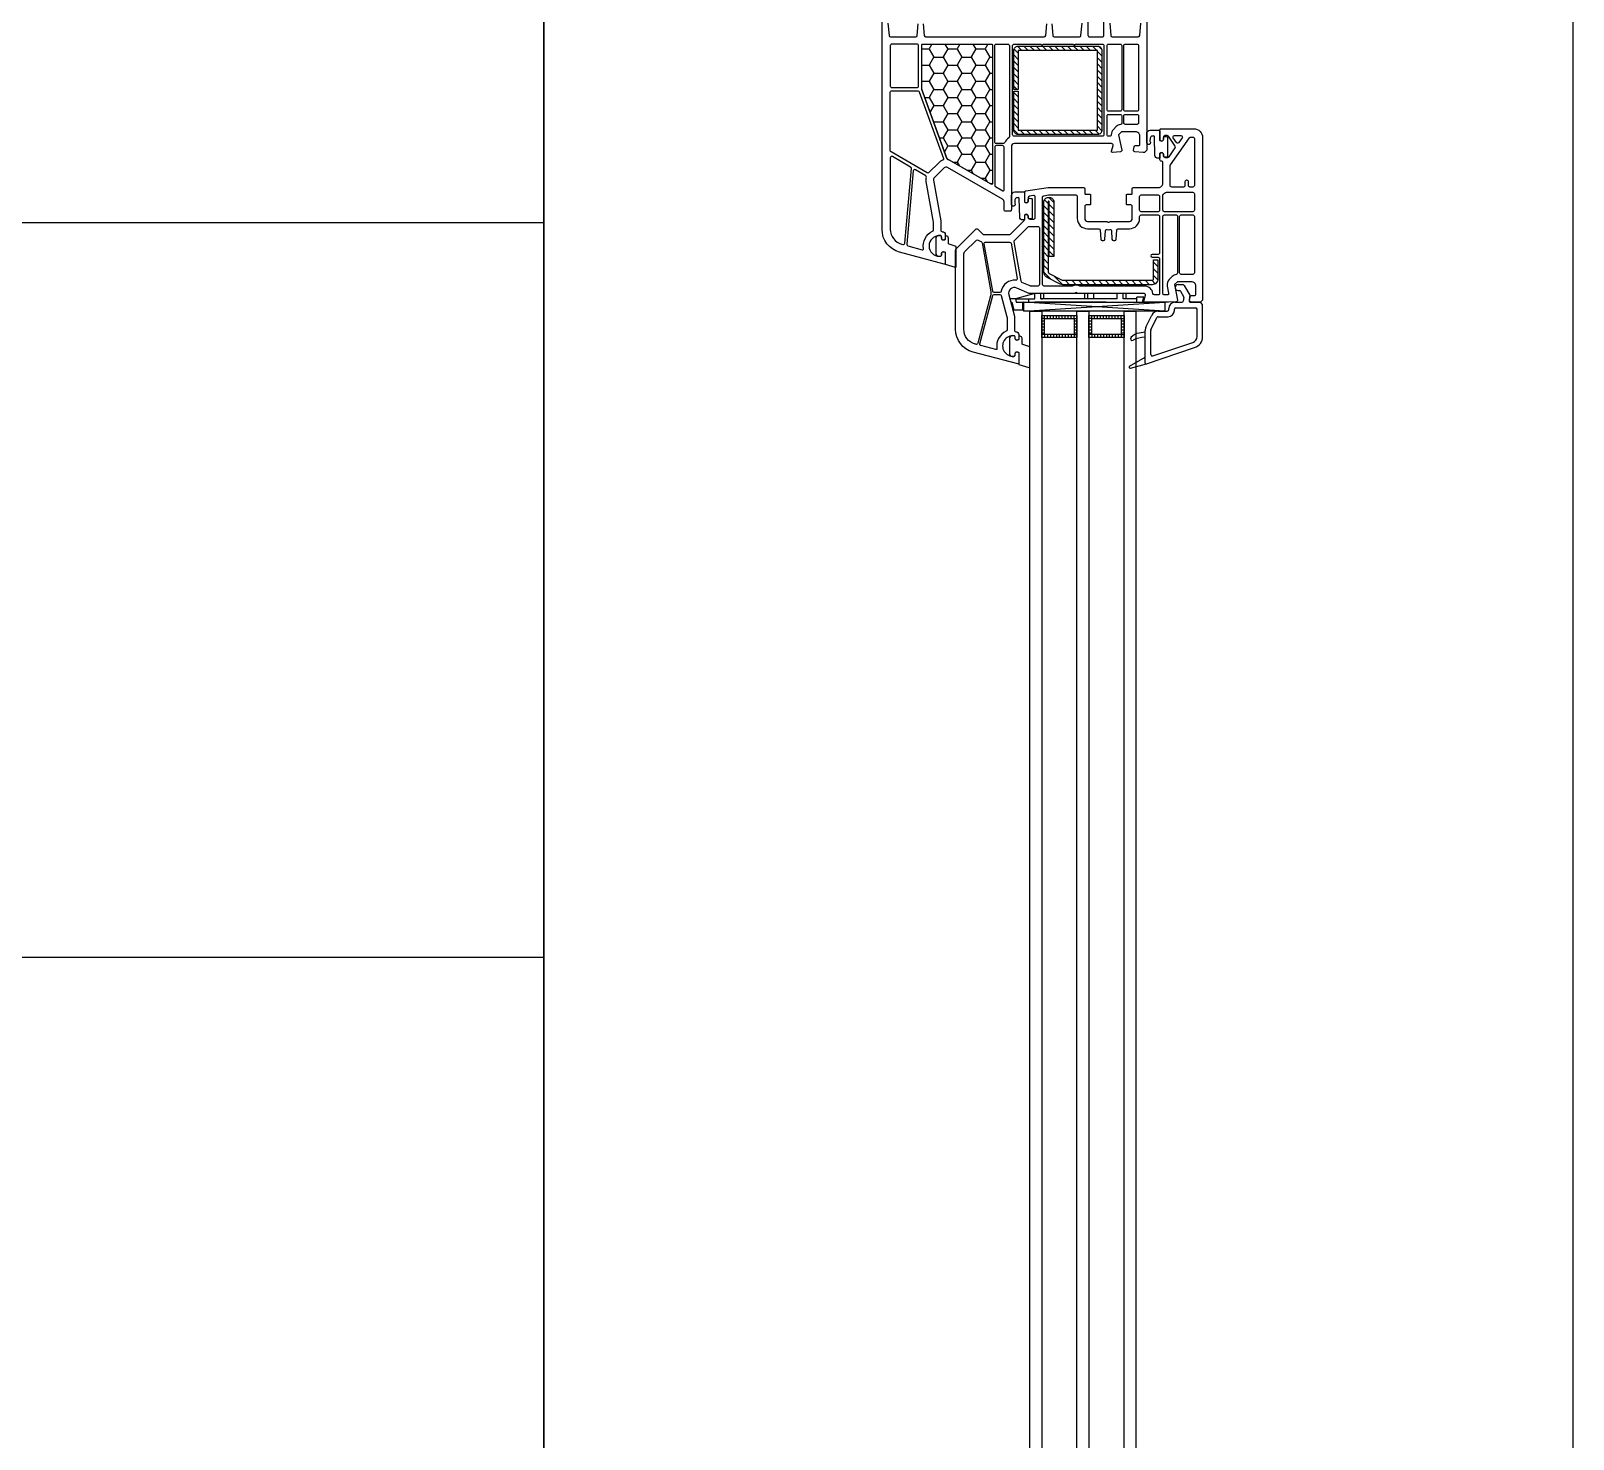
# Model space of a CAD drawing. Header units: millimetres. Extents: x 53645 to 137188, y 78097 to 135533.
# Drawn here: x 62177 to 62701, y 91949 to 92428 of the extents above; entities that cross this region are included whole.
import ezdxf

# ---------------------------------------------------------------- set-up
doc = ezdxf.new("R2010")
doc.units = ezdxf.units.MM

# ---------------------------------------------------------------- blocks, each defined once
blk = doc.blocks.new('3432')
h = blk.add_hatch()
h.set_pattern_fill('DOLMIT', color=0, scale=1000)
h.set_pattern_definition([(0, (-34939.94, -41137.03), (0, 250), []), (45, (-34939.94, -41137), (-500, 500), [353.553, -707.107])])
h.paths.add_polyline_path([(-16750.47, 9650), (-19750.47, 9650), (-19750.47, 5124.87), (-19750.47, 0), (-16750.47, 0)])
h = blk.add_hatch()
h.set_pattern_fill('HONEY', color=0, style=0)
h.set_pattern_definition([(1e-07, (-16688.1161, 7802.3914), (4.7625, -2.74963), [3.175, -6.35]), (240, (-16688.1161, 7802.3914), (-4.7625, -2.74963), [3.175, -6.35]), (300, (-16688.1161, 7802.3914), (6e-07, -5.49926), [-6.35, 3.175])])
h.paths.add_polyline_path([(-16597.88, 7674.01, -0.57735), (-16598.63, 7673.58), (-16611.94, 7681.26, 0.079163), (-16612.97, 7681.66, -0.259107), (-16613.34, 7681.98), (-16621.95, 7705.65, -0.087489), (-16621.98, 7705.82), (-16621.98, 7720.53, -0.414214), (-16621.48, 7721.03), (-16598.38, 7721.03, -0.414214), (-16597.88, 7720.53)])
at = {"color": 0}
for p, q in [((-16589.4, 7720.34), (-16587.92, 7718.85)), ((-16587.3, 7720.35), (-16585.8, 7718.85)), ((-16585.18, 7720.35), (-16583.68, 7718.85)), ((-16583.06, 7720.35), (-16581.56, 7718.85)), ((-16580.93, 7720.35), (-16579.43, 7718.85)), ((-16578.81, 7720.35), (-16577.31, 7718.85)), ((-16576.69, 7720.35), (-16575.19, 7718.85)), ((-16574.57, 7720.35), (-16573.07, 7718.85)), ((-16572.45, 7720.35), (-16570.95, 7718.85)), ((-16570.33, 7720.35), (-16568.83, 7718.85)), ((-16568.21, 7720.35), (-16566.71, 7718.85)), ((-16566.09, 7720.35), (-16564.59, 7718.85)), ((-16563.96, 7720.35), (-16562.46, 7718.85)), ((-16561.79, 7720.3), (-16560.73, 7719.24)), ((-16590.68, 7717.37), (-16589.18, 7715.87)), ((-16590.68, 7715.25), (-16589.18, 7713.75)), ((-16590.58, 7719.39), (-16589.18, 7717.99)), ((-16562.18, 7718.57), (-16560.68, 7717.07)), ((-16562.18, 7716.44), (-16560.68, 7714.94)), ((-16562.18, 7714.32), (-16560.68, 7712.82)), ((-16590.68, 7713.12), (-16589.18, 7711.62)), ((-16590.68, 7711), (-16589.18, 7709.5)), ((-16562.18, 7712.2), (-16560.68, 7710.7)), ((-16562.18, 7710.08), (-16560.68, 7708.58)), ((-16590.68, 7708.88), (-16589.18, 7707.38)), ((-16590.68, 7706.76), (-16589.52, 7705.6)), ((-16590.68, 7704.64), (-16589.18, 7703.14)), ((-16562.18, 7707.96), (-16560.68, 7706.46)), ((-16562.18, 7705.84), (-16560.68, 7704.34)), ((-16590.68, 7702.52), (-16589.18, 7701.02)), ((-16590.68, 7700.4), (-16589.18, 7698.9)), ((-16562.18, 7703.72), (-16560.68, 7702.22)), ((-16562.18, 7701.6), (-16560.68, 7700.1)), ((-16562.18, 7699.47), (-16560.68, 7697.97)), ((-16590.68, 7698.28), (-16589.18, 7696.78)), ((-16590.68, 7696.15), (-16589.18, 7694.65)), ((-16590.68, 7694.03), (-16589.18, 7692.53)), ((-16562.18, 7697.35), (-16560.68, 7695.85)), ((-16562.18, 7695.23), (-16560.68, 7693.73)), ((-16590.68, 7691.91), (-16589.12, 7690.35)), ((-16588.5, 7691.85), (-16587, 7690.35)), ((-16586.38, 7691.85), (-16584.88, 7690.35)), ((-16584.25, 7691.85), (-16582.75, 7690.35)), ((-16582.13, 7691.85), (-16580.63, 7690.35)), ((-16580.01, 7691.85), (-16578.51, 7690.35)), ((-16577.89, 7691.85), (-16576.39, 7690.35)), ((-16575.77, 7691.85), (-16574.27, 7690.35)), ((-16573.65, 7691.85), (-16572.15, 7690.35)), ((-16571.53, 7691.85), (-16570.03, 7690.35)), ((-16569.41, 7691.85), (-16567.91, 7690.35)), ((-16567.28, 7691.85), (-16565.78, 7690.35)), ((-16565.16, 7691.85), (-16563.66, 7690.35)), ((-16563.04, 7691.85), (-16561.64, 7690.45)), ((-16562.18, 7693.11), (-16560.69, 7691.63)), ((-16580.23, 7668.15), (-16578.94, 7666.86)), ((-16578.7, 7668.88), (-16577.02, 7667.2)), ((-16580.44, 7666.1), (-16578.94, 7664.6)), ((-16580.44, 7663.84), (-16578.94, 7662.34)), ((-16578.6, 7666.52), (-16577.02, 7664.94)), ((-16578.6, 7664.26), (-16577.02, 7662.68)), ((-16578.6, 7661.99), (-16577.02, 7660.41)), ((-16580.44, 7661.58), (-16578.94, 7660.08)), ((-16580.44, 7659.31), (-16578.94, 7657.81)), ((-16580.44, 7657.05), (-16578.94, 7655.55)), ((-16578.6, 7659.73), (-16577.02, 7658.15)), ((-16578.6, 7657.47), (-16577.02, 7655.89)), ((-16580.44, 7654.79), (-16578.94, 7653.29)), ((-16580.44, 7652.53), (-16578.94, 7651.03)), ((-16578.6, 7655.21), (-16577.02, 7653.63)), ((-16578.6, 7652.94), (-16577.02, 7651.36)), ((-16580.44, 7650.26), (-16578.94, 7648.76)), ((-16580.44, 7648), (-16578.94, 7646.5)), ((-16578.6, 7650.68), (-16577.02, 7649.1)), ((-16543.14, 7646.9), (-16541.64, 7645.4)), ((-16541.71, 7647.73), (-16541.64, 7647.67)), ((-16580.44, 7645.74), (-16578.94, 7644.24)), ((-16580.44, 7643.47), (-16577.96, 7640.99)), ((-16576.79, 7642.08), (-16573.94, 7639.23)), ((-16543.14, 7644.64), (-16541.64, 7643.14)), ((-16543.14, 7642.38), (-16541.67, 7640.91)), ((-16583.51, 7636.25), (-16590.11, 7634.45)), ((-16583.51, 7634.45), (-16583.51, 7636.25)), ((-16552.51, 7636.25), (-16583.51, 7636.25)), ((-16581.51, 7634.45), (-16581.51, 7636.25)), ((-16580.51, 7634.45), (-16580.51, 7636.25)), ((-16573.18, 7640.73), (-16571.68, 7639.23)), ((-16570.91, 7640.73), (-16569.41, 7639.23)), ((-16568.65, 7640.73), (-16567.15, 7639.23)), ((-16566.51, 7634.45), (-16566.51, 7636.25)), ((-16566.39, 7640.73), (-16564.89, 7639.23)), ((-16565.51, 7634.45), (-16565.51, 7636.25)), ((-16564.13, 7640.73), (-16562.63, 7639.23)), ((-16563.51, 7634.45), (-16563.51, 7636.25)), ((-16561.86, 7640.73), (-16560.36, 7639.23)), ((-16559.6, 7640.73), (-16558.1, 7639.23)), ((-16557.34, 7640.73), (-16555.84, 7639.23)), ((-16555.51, 7634.45), (-16555.51, 7636.25)), ((-16555.08, 7640.73), (-16553.58, 7639.23)), ((-16553.51, 7634.45), (-16553.51, 7636.25)), ((-16552.81, 7640.73), (-16551.31, 7639.23)), ((-16552.51, 7634.45), (-16552.51, 7636.25)), ((-16550.55, 7640.73), (-16549.05, 7639.23)), ((-16548.29, 7640.73), (-16546.79, 7639.23)), ((-16546.02, 7640.73), (-16544.52, 7639.23)), ((-16543.76, 7640.73), (-16542.57, 7639.54)), ((-16534.82, 7639.26), (-16533.21, 7639.26)), ((-16534.82, 7637.26), (-16534.36, 7637.26)), ((-16533.93, 7637.01), (-16532.91, 7635.24)), ((-16532.77, 7639.01), (-16530.72, 7635.46)), ((-16590.09, 7634.46), (-16591.96, 7634.46)), ((-16591.96, 7634.46), (-16591.62, 7633.26)), ((-16591.62, 7633.26), (-16591.33, 7633.26)), ((-16591.33, 7633.26), (-16590.65, 7630.69)), ((-16590.65, 7630.69), (-16587.6, 7630.69)), ((-16590.11, 7634.45), (-16589.82, 7633.25)), ((-16590.11, 7634.45), (-16583.51, 7634.45)), ((-16589.82, 7634.45), (-16583.51, 7634.45)), ((-16589.82, 7633.25), (-16546.86, 7633.25)), ((-16587.6, 7630.69), (-16587.6, 7633.26)), ((-16587.3, 7630.28), (-16539.29, 7633.26)), ((-16539.29, 7630.28), (-16587.3, 7633.26)), ((-16585.51, 7633.25), (-16585.51, 7634.45)), ((-16559.27, 7633.25), (-16583.47, 7633.25)), ((-16581.51, 7634.45), (-16580.91, 7634.45)), ((-16555.51, 7634.45), (-16581.51, 7634.45)), ((-16548.81, 7634.45), (-16553.51, 7634.45)), ((-16548.81, 7633.25), (-16548.81, 7634.95)), ((-16546.41, 7634.95), (-16548.81, 7634.95)), ((-16546.86, 7633.25), (-16546.41, 7634.95)), ((-16537.97, 7630.76), (-16537.97, 7631.16)), ((-16536.07, 7630.46), (-16536.07, 7630.86)), ((-16535.87, 7633.26), (-16533.56, 7633.26)), ((-16535.57, 7631.36), (-16528.87, 7631.36)), ((-16532.85, 7634.91), (-16533.07, 7633.67)), ((-16530.72, 7635.46), (-16531.01, 7633.84)), ((-16530.52, 7633.26), (-16527.22, 7633.26)), ((-16528.37, 7621.53), (-16528.37, 7630.86)), ((-16526.47, 7632.51), (-16527.22, 7633.26)), ((-16526.47, 7621.62), (-16526.47, 7632.51)), ((-16580.19, 7627.79), (-16581.19, 7627.79)), ((-16580.19, 7626.79), (-16581.19, 7626.79)), ((-16580.19, 7625.79), (-16581.19, 7625.79)), ((-16580.19, 7627.79), (-16580.19, 7628.79)), ((-16579.19, 7627.79), (-16579.19, 7628.79)), ((-16578.19, 7627.79), (-16578.19, 7628.79)), ((-16577.19, 7627.79), (-16577.19, 7628.79)), ((-16576.19, 7627.79), (-16576.19, 7628.79)), ((-16575.19, 7627.79), (-16575.19, 7628.79)), ((-16574.19, 7627.79), (-16574.19, 7628.79)), ((-16573.19, 7627.79), (-16573.19, 7628.79)), ((-16572.19, 7627.79), (-16572.19, 7628.79)), ((-16571.19, 7627.79), (-16571.19, 7628.79)), ((-16570.19, 7627.79), (-16570.19, 7628.79)), ((-16570.19, 7627.79), (-16570.19, 7628.79)), ((-16570.19, 7627.79), (-16569.19, 7627.79)), ((-16569.19, 7626.79), (-16570.19, 7626.79)), ((-16569.19, 7625.79), (-16570.19, 7625.79)), ((-16569.19, 7627.79), (-16569.19, 7628.79)), ((-16564.19, 7627.79), (-16565.19, 7627.79)), ((-16564.19, 7626.79), (-16565.19, 7626.79)), ((-16564.19, 7625.79), (-16565.19, 7625.79)), ((-16564.19, 7627.79), (-16564.19, 7628.79)), ((-16563.19, 7627.79), (-16563.19, 7628.79)), ((-16562.19, 7627.79), (-16562.19, 7628.79)), ((-16561.19, 7627.79), (-16561.19, 7628.79)), ((-16560.19, 7627.79), (-16560.19, 7628.79)), ((-16559.19, 7627.79), (-16559.19, 7628.79)), ((-16558.19, 7627.79), (-16558.19, 7628.79)), ((-16557.19, 7627.79), (-16557.19, 7628.79)), ((-16556.19, 7627.79), (-16556.19, 7628.79)), ((-16555.19, 7627.79), (-16555.19, 7628.79)), ((-16554.19, 7627.79), (-16554.19, 7628.79)), ((-16554.19, 7627.79), (-16554.19, 7628.79)), ((-16554.19, 7627.79), (-16553.19, 7627.79)), ((-16553.19, 7626.79), (-16554.19, 7626.79)), ((-16553.19, 7625.79), (-16554.19, 7625.79)), ((-16553.19, 7627.79), (-16553.19, 7628.79)), ((-16545.73, 7624.75), (-16543.71, 7628.9)), ((-16544.02, 7623.92), (-16542, 7628.07)), ((-16541.56, 7630.26), (-16538.47, 7630.26)), ((-16541.56, 7628.36), (-16538.17, 7628.36)), ((-16580.19, 7624.79), (-16581.19, 7624.79)), ((-16580.19, 7623.79), (-16581.19, 7623.79)), ((-16580.19, 7622.79), (-16581.19, 7622.79)), ((-16580.19, 7622.29), (-16581.19, 7622.29)), ((-16580.19, 7622.29), (-16580.19, 7621.29)), ((-16579.19, 7622.29), (-16579.19, 7621.29)), ((-16578.19, 7622.29), (-16578.19, 7621.29)), ((-16577.19, 7622.29), (-16577.19, 7621.29)), ((-16576.19, 7622.29), (-16576.19, 7621.29)), ((-16575.19, 7622.29), (-16575.19, 7621.29)), ((-16574.19, 7622.29), (-16574.19, 7621.29)), ((-16573.19, 7622.29), (-16573.19, 7621.29)), ((-16572.19, 7622.29), (-16572.19, 7621.29)), ((-16571.19, 7622.29), (-16571.19, 7621.29)), ((-16569.19, 7624.79), (-16570.19, 7624.79)), ((-16569.19, 7623.79), (-16570.19, 7623.79)), ((-16569.19, 7622.79), (-16570.19, 7622.79)), ((-16570.19, 7622.29), (-16570.19, 7621.29)), ((-16570.19, 7622.29), (-16570.19, 7621.29)), ((-16570.19, 7622.29), (-16569.19, 7622.29)), ((-16569.19, 7622.29), (-16569.19, 7621.29)), ((-16564.19, 7624.79), (-16565.19, 7624.79)), ((-16564.19, 7623.79), (-16565.19, 7623.79)), ((-16564.19, 7622.79), (-16565.19, 7622.79)), ((-16564.19, 7622.29), (-16565.19, 7622.29)), ((-16564.19, 7622.29), (-16564.19, 7621.29)), ((-16563.19, 7622.29), (-16563.19, 7621.29)), ((-16562.19, 7622.29), (-16562.19, 7621.29)), ((-16561.19, 7622.29), (-16561.19, 7621.29)), ((-16560.19, 7622.29), (-16560.19, 7621.29)), ((-16559.19, 7622.29), (-16559.19, 7621.29)), ((-16558.19, 7622.29), (-16558.19, 7621.29)), ((-16557.19, 7622.29), (-16557.19, 7621.29)), ((-16556.19, 7622.29), (-16556.19, 7621.29)), ((-16555.19, 7622.29), (-16555.19, 7621.29)), ((-16553.19, 7624.79), (-16554.19, 7624.79)), ((-16553.19, 7623.79), (-16554.19, 7623.79)), ((-16553.19, 7622.79), (-16554.19, 7622.79)), ((-16554.19, 7622.29), (-16554.19, 7621.29)), ((-16554.19, 7622.29), (-16554.19, 7621.29)), ((-16554.19, 7622.29), (-16553.19, 7622.29)), ((-16553.19, 7622.29), (-16553.19, 7621.29)), ((-16548, 7622.81), (-16545.97, 7623.16)), ((-16546.15, 7621.36), (-16545.97, 7621.36)), ((-16545.97, 7612.56), (-16545.97, 7623.7)), ((-16544.07, 7615.49), (-16544.07, 7623.7)), ((-16545.58, 7612.27), (-16529.19, 7617.83)), ((-16543.41, 7615.01), (-16529.8, 7619.63)), ((-16551.27, 7611.56), (-16545.97, 7614.56)), ((-16550.97, 7610.83), (-16545.6, 7612.27)), ((-16545.67, 7612.26), (-16545.67, 7612.26))]:
    blk.add_line(p, q, dxfattribs=at)
for points in [[(-16750.47, 9650), (-19750.47, 9650), (-19750.47, 5124.87), (-19750.47, 0), (-16750.47, 0)], [(-16750.47, 6130.12), (-16400.47, 6130.12), (-16400.47, 7730.12), (-16750.47, 7730.12)], [(-16585.29, 7630.28), (-16587.3, 7630.28), (-16587.3, 7633.26), (-16539.29, 7633.26), (-16539.29, 7630.28)], [(-16585.19, 6998.12), (-16585.19, 7630.27), (-16581.19, 7630.27), (-16581.19, 6998.12)], [(-16569.19, 7628.79), (-16569.19, 7621.29), (-16581.19, 7621.29), (-16581.19, 7628.79)], [(-16570.19, 7627.79), (-16570.19, 7622.29), (-16580.19, 7622.29), (-16580.19, 7627.79)], [(-16569.19, 6998.12), (-16569.19, 7630.28), (-16565.19, 7630.28), (-16565.19, 6998.12)], [(-16553.19, 7628.79), (-16553.19, 7621.29), (-16565.19, 7621.29), (-16565.19, 7628.79)], [(-16554.19, 7627.79), (-16554.19, 7622.29), (-16564.19, 7622.29), (-16564.19, 7627.79)], [(-16553.19, 6998.12), (-16553.19, 7630.28), (-16549.19, 7630.28), (-16549.19, 6998.12)]]:
    blk.add_lwpolyline(points, close=True, dxfattribs=at)
for points in [[(-16633.47, 7728.23), (-16633.1, 7724.01, 0.388879), (-16632.61, 7723.56), (-16624.01, 7723.56, 0.388879), (-16623.51, 7724.01), (-16623.17, 7727.93, 0.700208)], [(-16621.48, 7727.93), (-16621.13, 7724.01, 0.388879), (-16620.64, 7723.56), (-16580.31, 7723.56, 0.388879), (-16579.81, 7724.01), (-16579.47, 7727.93, 0.700208)], [(-16577.78, 7727.93), (-16577.43, 7724.01, 0.388879), (-16576.94, 7723.56), (-16568.34, 7723.56, 0.388879), (-16567.84, 7724.01), (-16567.47, 7728.23, 0.700208)], [(-16565.47, 7729.76), (-16565.47, 7724.06, 0.414214), (-16564.97, 7723.56), (-16560.57, 7723.56, 0.414214), (-16560.07, 7724.06), (-16560.07, 7729.76, -0.414214)], [(-16558.07, 7728.23), (-16557.7, 7724.01, 0.388879), (-16557.21, 7723.56), (-16548.34, 7723.56, 0.388879), (-16547.84, 7724.01), (-16547.47, 7728.23, 0.700208)], [(-16545.47, 7729.76), (-16545.47, 7685.01), (-16546.22, 7684.26), (-16546.72, 7684.26), (-16549.51, 7684.44, -0.446275), (-16549.97, 7685.03), (-16549.77, 7686.14, -0.36397), (-16549.28, 7686.56), (-16548.27, 7686.56, 0.414214), (-16547.77, 7687.06), (-16547.77, 7689.76, 0.414214), (-16549.27, 7691.26), (-16554.05, 7691.26), (-16555.05, 7690.26), (-16553.98, 7685.03, -0.454146), (-16554.44, 7684.44), (-16557.15, 7684.26, -0.51393), (-16557.46, 7684.63), (-16556.93, 7686.63, 0.493145), (-16557.41, 7687.26), (-16590.47, 7687.26, 0.414214), (-16591.47, 7686.26), (-16591.47, 7664.76, -0.414214), (-16591.97, 7664.26), (-16593.47, 7664.26, -0.414214), (-16593.97, 7664.76), (-16593.97, 7667.45, 0.267949), (-16594.47, 7668.32), (-16613.18, 7679.12, 0.339454), (-16614.39, 7678.96), (-16617.68, 7675.67, 0.245592), (-16617.96, 7674.79), (-16615.52, 7660.96, -0.043661), (-16615.47, 7660.43), (-16615.47, 7657.76, 0.414214), (-16614.97, 7657.26, -0.414214), (-16613.97, 7656.26), (-16613.97, 7654.61), (-16614.27, 7654.44, -0.57735), (-16615.17, 7654.96), (-16615.17, 7655.41, 0.414214), (-16615.67, 7655.91), (-16615.97, 7655.91, 1), (-16615.97, 7648.91), (-16615.67, 7648.91, 0.414214), (-16615.17, 7649.41), (-16615.17, 7649.86, -0.57735), (-16614.27, 7650.37), (-16613.97, 7650.2), (-16613.97, 7646.56, -0.493145), (-16614.35, 7646.27), (-16629.54, 7650.34, -0.339454), (-16635.47, 7658.06), (-16635.47, 7729.76, -0.414214)]]:
    blk.add_lwpolyline(points, format="xyb", dxfattribs=at)
for points in [[(-16632.17, 7706.31), (-16623.57, 7706.31, 0.414214), (-16623.07, 7706.81), (-16623.07, 7720.56, 0.414214), (-16623.57, 7721.06), (-16632.17, 7721.06, 0.414214), (-16632.67, 7720.56), (-16632.67, 7706.81, 0.414214)], [(-16597.88, 7673.67, -0.57735), (-16598.33, 7673.41), (-16613.29, 7682.04, -0.176327), (-16613.42, 7682.2), (-16621.97, 7705.68, -0.087489), (-16621.98, 7705.79), (-16621.98, 7720.73, -0.414214), (-16621.68, 7721.03), (-16598.18, 7721.03, -0.414214), (-16597.88, 7720.73)], [(-16621.97, 7705.76), (-16621.97, 7720.56, -0.414214), (-16621.47, 7721.06), (-16598.37, 7721.06, -0.414214), (-16597.87, 7720.56), (-16597.87, 7674.04, -0.57735), (-16598.62, 7673.6), (-16611.93, 7681.29, 0.079163), (-16612.96, 7681.68, -0.259107), (-16613.33, 7682)], [(-16597.17, 7720.56, -0.414214), (-16596.67, 7721.06), (-16592.67, 7721.06, -0.414214), (-16592.17, 7720.56), (-16592.17, 7689.6, -0.252264), (-16592.4, 7689.18, 0.152167), (-16593.72, 7687.57, -0.305615), (-16594.18, 7687.26), (-16596.67, 7687.26, -0.414214), (-16597.17, 7687.76)], [(-16591.07, 7720.56, -0.414214), (-16590.57, 7721.06), (-16581.37, 7721.06, 1), (-16580.77, 7721.06), (-16570.37, 7721.06, 1), (-16569.77, 7721.06), (-16560.57, 7721.06, -0.414214), (-16560.07, 7720.56), (-16560.07, 7690.26, -0.414214), (-16560.57, 7689.76), (-16590.57, 7689.76, -0.414214), (-16591.07, 7690.26)], [(-16589.18, 7705.6), (-16590.68, 7705.6), (-16590.68, 7718.85, -0.414214), (-16589.18, 7720.35), (-16562.18, 7720.35, -0.414214), (-16560.68, 7718.85), (-16560.68, 7691.85, -0.414214), (-16562.18, 7690.35), (-16589.18, 7690.35, -0.414214), (-16590.68, 7691.85), (-16590.68, 7705.1), (-16589.18, 7705.1), (-16589.18, 7691.85), (-16562.18, 7691.85), (-16562.18, 7718.85), (-16589.18, 7718.85)], [(-16558.97, 7720.56, -0.414214), (-16558.47, 7721.06), (-16554.47, 7721.06, -0.414214), (-16553.97, 7720.56), (-16553.97, 7698.76, -0.414214), (-16554.47, 7698.26), (-16558.47, 7698.26, -0.414214), (-16558.97, 7698.76)], [(-16553.27, 7720.56, -0.414214), (-16552.77, 7721.06), (-16548.77, 7721.06, -0.414214), (-16548.27, 7720.56), (-16548.27, 7698.76, -0.414214), (-16548.77, 7698.26), (-16552.77, 7698.26, -0.414214), (-16553.27, 7698.76)], [(-16632.67, 7704.71, -0.414214), (-16632.17, 7705.21), (-16623.29, 7705.21, -0.315299), (-16622.82, 7704.88), (-16614.57, 7682.19, -0.415199), (-16614.87, 7681.55, 0.110369), (-16616.16, 7680.73), (-16619.52, 7677.36, -0.339454), (-16620.13, 7677.28), (-16632.42, 7684.38, -0.267949), (-16632.67, 7684.81)], [(-16558.97, 7696.66, -0.414214), (-16558.47, 7697.16), (-16554.47, 7697.16, -0.414214), (-16553.97, 7696.66), (-16553.97, 7694.22, -0.372896), (-16554.4, 7693.73, 0.161969), (-16555.81, 7693.02), (-16556.81, 7692.02, 0.198912), (-16557.55, 7690.26, -0.414214), (-16558.05, 7689.76), (-16558.47, 7689.76, -0.414214), (-16558.97, 7690.26)], [(-16553.27, 7696.66, -0.414214), (-16552.77, 7697.16), (-16548.77, 7697.16, -0.414214), (-16548.27, 7696.66), (-16548.27, 7694.26, -0.414214), (-16548.77, 7693.76), (-16552.77, 7693.76, -0.414214), (-16553.27, 7694.26)], [(-16526.47, 7634.01), (-16527.22, 7633.26), (-16527.72, 7633.26), (-16530.51, 7633.44, -0.446275), (-16530.97, 7634.03), (-16530.77, 7635.14, -0.36397), (-16530.28, 7635.56), (-16529.27, 7635.56, 0.414214), (-16528.77, 7636.06), (-16528.77, 7638.76, 0.414214), (-16530.27, 7640.26), (-16535.05, 7640.26), (-16536.05, 7639.26), (-16534.98, 7634.03, -0.454146), (-16535.44, 7633.44), (-16538.06, 7633.26, -0.016582), (-16538.26, 7633.26), (-16546.17, 7633.26, -0.493145), (-16546.46, 7633.63), (-16545.93, 7635.63, 0.493145), (-16546.41, 7636.26), (-16568.76, 7636.26, -0.201513), (-16569.12, 7636.41, 0.420084), (-16569.83, 7636.41, -0.201513), (-16570.19, 7636.26), (-16585.47, 7636.26), (-16589.67, 7638.09, 0.628383), (-16592.41, 7635.74), (-16590.47, 7628.53), (-16590.47, 7623.76, 0.414214), (-16589.97, 7623.26, -0.414214), (-16588.97, 7622.26), (-16588.97, 7620.61), (-16589.27, 7620.44, -0.57735), (-16590.17, 7620.96), (-16590.17, 7621.39, 0.38517), (-16590.62, 7621.89, 1.105542), (-16590.62, 7614.92, 0.38517), (-16590.17, 7615.42), (-16590.17, 7615.86, -0.57735), (-16589.27, 7616.37), (-16588.97, 7616.2), (-16588.97, 7612.56, -0.493145), (-16589.35, 7612.27), (-16604.54, 7616.34, -0.339454), (-16610.47, 7624.06), (-16610.47, 7650.84, -0.198912), (-16610.18, 7651.55), (-16603.62, 7658.11, -0.414214), (-16602.91, 7658.11), (-16601.21, 7656.4, 0.198912), (-16600.85, 7656.26), (-16592.18, 7656.26, 0.198912), (-16591.83, 7656.4), (-16587.12, 7661.11, 0.198912), (-16586.97, 7661.46), (-16586.97, 7662.9), (-16586.67, 7663.07, -0.57735), (-16585.77, 7662.56), (-16585.77, 7662.06, 0.414214), (-16585.27, 7661.56), (-16583.87, 7661.56, 0.414214), (-16583.37, 7662.06), (-16583.37, 7669.04, 0.455633), (-16583.94, 7669.54), (-16585.34, 7669.34, 0.373972), (-16585.77, 7668.85), (-16585.77, 7667.66, -0.57735), (-16586.67, 7667.14), (-16586.97, 7667.31), (-16586.97, 7670.7, -0.373885), (-16586.54, 7671.19), (-16578.97, 7672.26), (-16566.87, 7672.26, -0.414214), (-16566.57, 7671.96), (-16566.57, 7670.36, 0.414214), (-16566.27, 7670.06), (-16564.87, 7670.06, -0.414214), (-16564.57, 7669.76), (-16564.57, 7666.66, -0.414214), (-16564.87, 7666.36), (-16566.07, 7666.36, 0.414214), (-16566.57, 7665.86), (-16566.57, 7661.76, 0.414214), (-16565.57, 7660.76), (-16559.19, 7660.76, -0.201513), (-16558.83, 7660.61, 0.420084), (-16558.12, 7660.61, -0.201513), (-16557.76, 7660.76), (-16551.37, 7660.76, 0.414214), (-16550.37, 7661.76), (-16550.37, 7665.86, 0.414214), (-16550.87, 7666.36), (-16552.07, 7666.36, -0.414214), (-16552.37, 7666.66), (-16552.37, 7669.76, -0.414214), (-16552.07, 7670.06), (-16550.67, 7670.06, 0.414214), (-16550.37, 7670.36), (-16550.37, 7671.96, -0.414214), (-16550.07, 7672.26), (-16541.47, 7672.26, 0.414214), (-16539.97, 7673.76), (-16539.97, 7680.76, 0.414214), (-16540.47, 7681.26, -0.414214), (-16540.97, 7681.76), (-16540.97, 7683.9), (-16540.67, 7684.07, -0.57735), (-16539.77, 7683.56), (-16539.77, 7683.06, 0.414214), (-16539.27, 7682.56), (-16538.3, 7682.56, 0.244698), (-16537.89, 7682.77), (-16535.76, 7685.82, 0.315299), (-16535.76, 7686.39), (-16538.1, 7689.74, 0.244698), (-16538.51, 7689.96), (-16539.27, 7689.96, 0.414214), (-16539.77, 7689.46), (-16539.77, 7688.66, -0.57735), (-16540.67, 7688.14), (-16540.97, 7688.31), (-16540.97, 7691.96, -0.414214), (-16540.67, 7692.26), (-16529.47, 7692.26, -0.414214), (-16526.47, 7689.26)], [(-16539.8, 7689.12, -0.414214), (-16539.3, 7689.62, -0.054959), (-16538.53, 7689.54, -0.351258), (-16538.38, 7689.34), (-16538.38, 7682.9, -0.351258), (-16538.53, 7682.7, -0.054959), (-16539.3, 7682.62, -0.414214), (-16539.8, 7683.12), (-16539.8, 7683.57, 0.57735), (-16540.7, 7684.09), (-16541, 7683.92), (-16541, 7682.45, -0.414214), (-16541.2, 7682.25), (-16541.66, 7682.25, -0.407864), (-16542.66, 7683.23), (-16542.8, 7689.44, 0.433601), (-16543.23, 7689.83), (-16543.55, 7689.8, 0.363714), (-16544.28, 7689.08), (-16544.36, 7688.11, 0.169782), (-16544.32, 7687.92, -1.241435), (-16545.48, 7687.47), (-16545.48, 7690.56, -0.414214), (-16544.28, 7691.76), (-16541.3, 7691.76, -0.414214), (-16541, 7691.46), (-16541, 7688.32), (-16540.7, 7688.15, 0.57735), (-16539.8, 7688.67)], [(-16529.27, 7672.96, -0.414214), (-16529.77, 7672.46), (-16530.77, 7672.46, -0.414214), (-16531.27, 7672.96), (-16531.27, 7674.26, 0.414214), (-16531.77, 7674.76), (-16531.97, 7674.76, 0.414214), (-16532.47, 7674.26), (-16532.47, 7672.96, -0.414214), (-16532.97, 7672.46), (-16536.98, 7672.46, -0.436376), (-16537.48, 7672.99, 0.01877), (-16537.47, 7673.26), (-16537.47, 7679.72, -0.153915), (-16537.38, 7680.01), (-16530.92, 7689.24, -0.244698), (-16530.51, 7689.46), (-16529.77, 7689.46, -0.414214), (-16529.27, 7688.96)], [(-16534.54, 7687.56, -0.520567), (-16535.35, 7687.56), (-16536.48, 7689.17, -0.606815), (-16536.07, 7689.96), (-16533.82, 7689.96, -0.606815), (-16533.41, 7689.17)], [(-16632.67, 7682.39), (-16632.67, 7658.06, 0.339454), (-16628.82, 7653.04), (-16628.35, 7652.92, 0.466308), (-16627.73, 7653.36), (-16625.5, 7678.78, 0.291473), (-16625.75, 7679.26), (-16631.92, 7682.82, 0.57735)], [(-16597.17, 7686.06), (-16597.17, 7673.05, 0.267949), (-16596.92, 7672.62), (-16594.42, 7671.18, 0.57735), (-16593.97, 7671.44), (-16593.97, 7686.06, 0.414214), (-16594.47, 7686.56), (-16596.67, 7686.56, 0.414214)], [(-16624.87, 7677.93), (-16627.05, 7653, 0.36397), (-16626.69, 7652.47), (-16621.77, 7651.15, 0.546119), (-16621.4, 7651.49, -0.339137), (-16618.27, 7657.41, 0.293253), (-16617.97, 7657.86), (-16617.97, 7660.48), (-16620.42, 7674.36, -0.100742), (-16620.38, 7675.75, 0.329802), (-16620.62, 7676.3), (-16624.12, 7678.32, 0.548619)], [(-16585.8, 7668.13, -0.414214), (-16585.3, 7668.63, -0.054959), (-16584.53, 7668.55, -0.351258), (-16584.38, 7668.35), (-16584.38, 7661.91, -0.351258), (-16584.53, 7661.72, -0.054959), (-16585.3, 7661.63, -0.414214), (-16585.8, 7662.13), (-16585.8, 7662.58, 0.57735), (-16586.7, 7663.1), (-16587, 7662.93), (-16587, 7661.47, -0.414214), (-16587.2, 7661.27), (-16587.66, 7661.27, -0.407864), (-16588.66, 7662.24), (-16588.8, 7668.46, 0.433601), (-16589.23, 7668.85), (-16589.55, 7668.82, 0.363714), (-16590.28, 7668.09), (-16590.36, 7667.13, 0.169782), (-16590.32, 7666.93, -1.241435), (-16591.48, 7666.48), (-16591.48, 7669.57, -0.414214), (-16590.28, 7670.77), (-16587.3, 7670.77, -0.414214), (-16587, 7670.47), (-16587, 7667.34), (-16586.7, 7667.16, 0.57735), (-16585.8, 7667.68)], [(-16541.07, 7650.06, -0.414214), (-16541.57, 7649.56), (-16543.57, 7649.56, 1), (-16543.57, 7648.56), (-16541.57, 7648.56, -0.414214), (-16541.07, 7648.06), (-16541.07, 7636.26, -0.414214), (-16541.57, 7635.76), (-16542.87, 7635.76, -0.387795), (-16543.36, 7636.21, 0.387795), (-16546.15, 7638.76), (-16568.17, 7638.76, 0.229416), (-16570.78, 7638.76), (-16580.37, 7638.76, -0.414214), (-16580.87, 7639.26), (-16580.87, 7669.03, -0.373972), (-16580.44, 7669.52), (-16578.83, 7669.75, -0.034844), (-16578.76, 7669.76), (-16569.57, 7669.76, -0.414214), (-16569.07, 7669.26), (-16569.07, 7661.76, 0.414214), (-16565.57, 7658.26), (-16561.76, 7658.26, -0.39896), (-16561.26, 7657.78), (-16561.1, 7654.73, 0.39896), (-16560.6, 7654.26), (-16560.17, 7654.26, 0.39896), (-16559.67, 7654.73), (-16559.52, 7657.52, -0.442836), (-16558.95, 7657.99, 0.074681), (-16558, 7657.99, -0.442836), (-16557.42, 7657.52), (-16557.28, 7654.73, 0.39896), (-16556.78, 7654.26), (-16556.35, 7654.26, 0.39896), (-16555.85, 7654.73), (-16555.69, 7657.78, -0.39896), (-16555.19, 7658.26), (-16551.37, 7658.26, 0.414214), (-16547.87, 7661.76), (-16547.87, 7662.46, -0.414214), (-16547.37, 7662.96), (-16541.57, 7662.96, -0.414214), (-16541.07, 7662.46)], [(-16543.64, 7639.23), (-16573.97, 7639.23, -0.116434), (-16574.87, 7639.44), (-16579.34, 7641.68, -0.284079), (-16580.44, 7643.47), (-16580.44, 7667.38, -0.414214), (-16578.94, 7668.88), (-16578.52, 7668.88, -0.414214), (-16577.02, 7667.38), (-16577.02, 7648.88), (-16578.6, 7648.88), (-16578.6, 7667.47, 0.940252), (-16578.94, 7667.5), (-16578.94, 7643.6, 0.228035), (-16578.67, 7643.02), (-16574.2, 7640.79, 0.116434), (-16573.97, 7640.73), (-16543.64, 7640.73, 0.414214), (-16543.14, 7641.23), (-16543.14, 7647.73), (-16541.64, 7647.73), (-16541.64, 7641.23, -0.414214)], [(-16541.07, 7664.56, -0.414214), (-16541.57, 7664.06), (-16547.37, 7664.06, -0.414214), (-16547.87, 7664.56), (-16547.87, 7669.26, -0.414214), (-16547.37, 7669.76), (-16541.57, 7669.76, -0.414214), (-16541.07, 7669.26)], [(-16529.27, 7664.56, -0.414214), (-16529.77, 7664.06), (-16539.47, 7664.06, -0.414214), (-16539.97, 7664.56), (-16539.97, 7669.72, -0.284915), (-16539.7, 7670.17, 0.045769), (-16539.07, 7670.56, -0.162278), (-16538.77, 7670.66), (-16529.77, 7670.66, -0.414214), (-16529.27, 7670.16)], [(-16534.97, 7643.22, -0.372896), (-16535.4, 7642.73, 0.161969), (-16536.81, 7642.02), (-16537.81, 7641.02, 0.251647), (-16538.5, 7638.76), (-16538.01, 7636.35, -0.4743), (-16538.5, 7635.76), (-16539.47, 7635.76, -0.414214), (-16539.97, 7636.26), (-16539.97, 7662.46, -0.414214), (-16539.47, 7662.96), (-16535.47, 7662.96, -0.414214), (-16534.97, 7662.46)], [(-16529.27, 7643.26, -0.414214), (-16529.77, 7642.76), (-16533.77, 7642.76, -0.414214), (-16534.27, 7643.26), (-16534.27, 7662.46, -0.414214), (-16533.77, 7662.96), (-16529.77, 7662.96, -0.414214), (-16529.27, 7662.46)], [(-16581.97, 7639.26, -0.414214), (-16582.47, 7638.76), (-16584.85, 7638.76, -0.103244), (-16585.05, 7638.8), (-16587.9, 7640.04, -0.251284), (-16588.19, 7640.41), (-16590.56, 7653.87, -0.28183), (-16590.37, 7654.36, 0.034736), (-16590.06, 7654.63), (-16585.78, 7658.91, -0.198912), (-16585.43, 7659.06), (-16582.47, 7659.06, -0.414214), (-16581.97, 7658.56)], [(-16612.91, 7655.11, 0.414214), (-16613.61, 7655.81), (-16613.71, 7655.81, 0.414214), (-16614.01, 7655.51), (-16614.01, 7654.67), (-16614.31, 7654.49, -0.57735), (-16615.21, 7655.01), (-16615.21, 7655.46, 0.414214), (-16615.71, 7655.96), (-16616.01, 7655.96, 0.020024), (-16616.29, 7655.95, 0.390947), (-16617.21, 7654.95), (-16617.21, 7649.97, 0.390947), (-16616.29, 7648.97), (-16616.01, 7648.96), (-16615.71, 7648.96, 0.414214), (-16615.21, 7649.46), (-16615.21, 7649.91, -0.57735), (-16614.31, 7650.43), (-16614.01, 7650.26), (-16614.01, 7646.21), (-16610.62, 7645.2, 0.502334), (-16610.24, 7645.49), (-16610.24, 7652.25), (-16612.68, 7652.98, -0.349418), (-16612.91, 7653.27)], [(-16598.52, 7636.78, -0.109518), (-16598.58, 7635.48), (-16602.91, 7619.31, -0.414214), (-16603.52, 7618.96), (-16603.82, 7619.04, -0.339454), (-16607.67, 7624.06), (-16607.67, 7649.68, -0.198912), (-16607.38, 7650.39), (-16603.39, 7654.38, -0.382222), (-16602.73, 7654.41, 0.088112), (-16601.81, 7653.91, -0.274835), (-16601.47, 7653.52)], [(-16589.47, 7641.32, -0.498043), (-16590.01, 7640.73, 0.394481), (-16594.91, 7637.02, -0.365019), (-16595.4, 7636.61), (-16597.36, 7636.61, -0.36397), (-16597.85, 7637.02), (-16600.7, 7653.17, -0.466308), (-16600.21, 7653.76), (-16592.08, 7653.76, -0.36397), (-16591.59, 7653.34)], [(-16592.97, 7623.86, -0.293253), (-16593.26, 7623.41, 0.339137), (-16596.4, 7617.49, -0.546119), (-16596.77, 7617.15), (-16601.88, 7618.52, -0.414214), (-16602.23, 7619.13), (-16597.84, 7635.53, -0.339454), (-16597.35, 7635.91), (-16595.42, 7635.91, -0.339454), (-16594.94, 7635.53), (-16592.99, 7628.26, -0.065543), (-16592.97, 7628.13)], [(-16587.86, 7621.01, 0.414214), (-16588.56, 7621.71), (-16588.66, 7621.71, 0.414214), (-16588.96, 7621.41), (-16588.96, 7620.57), (-16589.26, 7620.39, -0.57735), (-16590.16, 7620.91), (-16590.16, 7621.36, 0.414214), (-16590.66, 7621.86), (-16590.96, 7621.86, 0.020024), (-16591.24, 7621.85, 0.390947), (-16592.16, 7620.85), (-16592.16, 7615.87, 0.390947), (-16591.24, 7614.87), (-16590.96, 7614.86), (-16590.66, 7614.86, 0.414214), (-16590.16, 7615.36), (-16590.16, 7615.81, -0.57735), (-16589.26, 7616.33), (-16588.96, 7616.16), (-16588.96, 7612.11), (-16585.57, 7611.1, 0.502334), (-16585.19, 7611.38), (-16585.19, 7618.15), (-16587.63, 7618.88, -0.349418), (-16587.86, 7619.17)]]:
    blk.add_lwpolyline(points, format="xyb", close=True, dxfattribs=at)
for centre, radius, start, end in [((-16534.82, 7638.26), 1, 90, 270), ((-16534.36, 7636.76), 0.5, 30, 90), ((-16533.21, 7638.76), 0.5, 30, 90), ((-16538.47, 7630.76), 0.5, 270, 0), ((-16538.17, 7630.46), 2.1, 270, 0), ((-16535.87, 7631.16), 2.1, 90, 180), ((-16535.57, 7630.86), 0.5, 90, 180), ((-16533.56, 7633.76), 0.5, 270, 350), ((-16533.34, 7634.99), 0.5, 350, 30), ((-16530.52, 7633.76), 0.5, 170, 270), ((-16528.87, 7630.86), 0.5, 0, 90), ((-16541.56, 7627.86), 2.4, 90, 154.0795), ((-16541.56, 7627.86), 0.5, 90, 154.0795), ((-16550.37, 7620.86), 0.6, 137.514, 299.42), ((-16547.13, 7617.88), 5, 100, 137.514), ((-16546.15, 7613.36), 8, 90, 119.42), ((-16543.57, 7623.7), 2.4, 154.0795, 180), ((-16543.57, 7623.7), 0.5, 154.0795, 180), ((-16530.47, 7621.62), 2.1, 288.7481, 0), ((-16530.47, 7621.62), 4, 288.7481, 0), ((-16543.57, 7615.49), 0.5, 180, 288.7481), ((-16551.07, 7611.21), 0.4, 119.4867, 285), ((-16545.67, 7612.56), 0.3, 180, 288.7481)]:
    blk.add_arc(centre, radius, start, end, dxfattribs=at)

msp = doc.modelspace()

# ---------------------------------------------------------------- block references
msp.add_blockref('3432', (79101.57, 84702.83))

doc.saveas('drawing.dxf')
